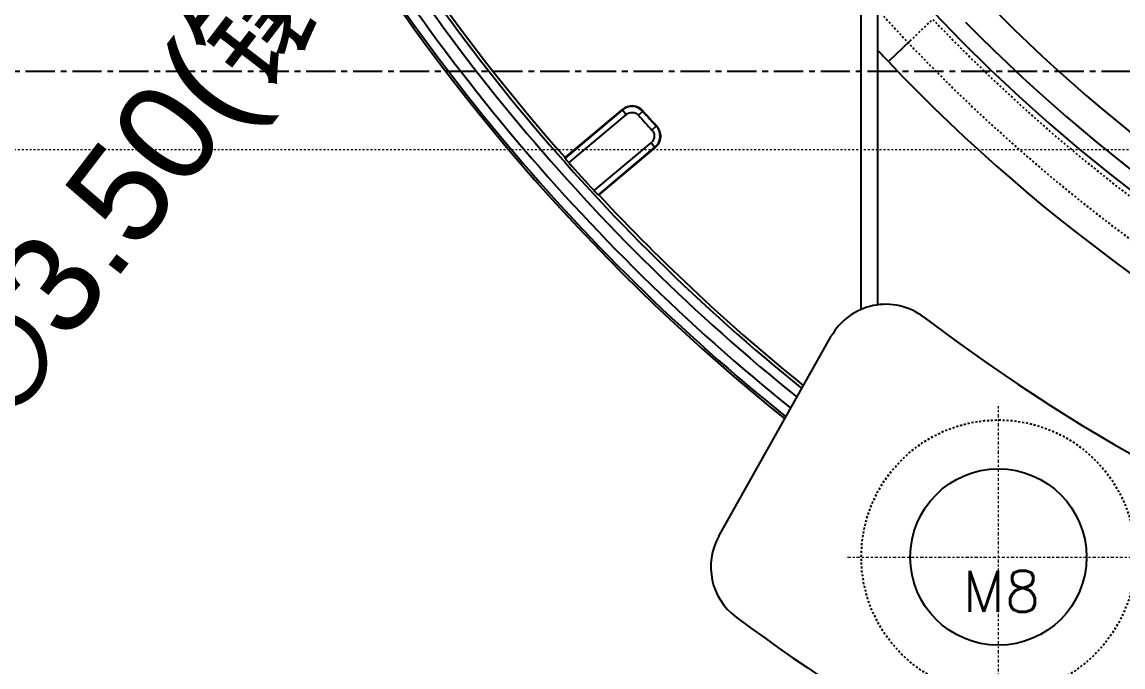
# Model space of a CAD drawing. Header units: millimetres. Extents: x 2748 to 3320, y 1427 to 1884.
# Drawn here: x 2880 to 2936.3, y 1580.4 to 1613.3 of the extents above; entities that cross this region are included whole.
import ezdxf

# ---------------------------------------------------------------- set-up
doc = ezdxf.new("R2010")
doc.units = ezdxf.units.MM
doc.linetypes.add('CENTER', pattern=[0.6, 0.375, -0.075, 0.075, -0.075])
doc.linetypes.add('HIDDEN', pattern=[0.2, 0.1, -0.1])
doc.layers.add('21', color=7, linetype='Continuous')
doc.layers.add('cool', color=153, linetype='HIDDEN', lineweight=9)
doc.layers.add('screw', color=33, linetype='Continuous', lineweight=13)
doc.styles.get("Standard").update_dxf_attribs({"font": 'arial.ttf'})
doc.styles.add('TXT', font='txt.shx', dxfattribs={"bigfont": 'gbcbig.shx'})
doc.dimstyles.get("Standard").update_dxf_attribs({"dimtxt": 0.18, "dimasz": 0.18, "dimexe": 0.18, "dimexo": 0.0625, "dimgap": 0.09, "dimtad": 0, "dimtih": 1, "dimtoh": 1, "dimzin": 0, "dimdsep": 46, "dimtxsty": 'Standard', "dimcen": 0.09, "dimadec": 0, "dimazin": 0, "dimtfac": 1, "dimtofl": 0, "dimtmove": 0, "dimatfit": 3, "dimfxl": 0, "dimtolj": 1, "dimtzin": 0, "dimarcsym": 0})

# ---------------------------------------------------------------- blocks, each defined once
blk = doc.blocks.new('*D80')
at = {"color": 4, "lineweight": -2, "transparency": 16777216}
blk.add_line((2900.36, 1623.299), (2903.401, 1627.268), dxfattribs=at)
at = {"color": 4, "transparency": 16777216}
blk.add_solid([(2902.74, 1627.775), (2904.063, 1626.761), (2906.442, 1631.237)], dxfattribs=at)
at = {"layer": 'Defpoints', "color": 0, "transparency": 16777216}
for p in [(2908.571, 1634.015), (2906.442, 1631.237)]:
    blk.add_point(p, dxfattribs=at)
at = {"color": 6, "transparency": 16777216, "insert": (2888.998, 1608.468), "char_height": 5, "attachment_point": 5, "rotation": 52.5422}
blk.add_mtext('\\A1;∅3.50(镶针)', dxfattribs=at)
blk = doc.blocks.new('screw_m8_i')
at = {"layer": 'screw', "color": 1, "linetype": 'CENTER', "ltscale": 0.435384}
for p, q in [((0, -7.7), (0, 7.7)), ((-7.7, 0), (7.7, 0))]:
    blk.add_line(p, q, dxfattribs=at)
at = {"layer": 'screw', "color": 8, "linetype": 'HIDDEN', "ltscale": 0.435384}
blk.add_circle((0, 0), 7, dxfattribs=at)
at = {"layer": 'screw'}
blk.add_circle((0, 0), 4.5, dxfattribs=at)
at = {"layer": 'screw', "color": 6, "style": 'TXT'}
blk.add_text('M8', height=2.1, dxfattribs=at).set_placement((-1.82, -2.8))

msp = doc.modelspace()

# ---------------------------------------------------------------- linework, layer by layer
at = {"layer": '21', "color": 7, "linetype": 'Continuous'}
for p, q in [((2922.884, 1616.459), (2922.884, 1598.67)), ((2923.751, 1598.908), (2923.751, 1614.312)), ((2924.282, 1611.317), (2925.4, 1612.381)), ((2907.773, 1606.418), (2910.71, 1608.882)), ((2910.708, 1608.854), (2907.778, 1606.395)), ((2910.9, 1608.625), (2907.965, 1606.162)), ((2910.71, 1608.882), (2910.708, 1608.854)), ((2910.708, 1608.854), (2910.9, 1608.625)), ((2911.522, 1608.582), (2911.744, 1608.781)), ((2911.744, 1608.781), (2911.746, 1608.809)), ((2912.433, 1608.024), (2912.213, 1607.822)), ((2912.462, 1608.023), (2912.433, 1608.024)), ((2909.261, 1604.733), (2912.171, 1607.175)), ((2909.476, 1604.523), (2912.363, 1606.946)), ((2912.392, 1606.944), (2909.498, 1604.516)), ((2912.171, 1607.175), (2912.363, 1606.946)), ((2912.363, 1606.946), (2912.392, 1606.944)), ((2907.778, 1606.395), (2907.773, 1606.418)), ((2909.476, 1604.523), (2909.498, 1604.516)), ((2915.631, 1587.106), (2921.368, 1597.303))]:
    msp.add_line(p, q, dxfattribs=at)
at = {"layer": '21', "color": 8, "linetype": 'HIDDEN'}
msp.add_line((2925.4, 1612.381), (2926.549, 1613.475), dxfattribs=at)
at = {"layer": '21', "color": 1, "linetype": 'CENTER', "ltscale": 3.980655}
msp.add_line((2822.907, 1610.826), (3142.907, 1610.826), dxfattribs=at)
at = {"layer": '21', "color": 8, "linetype": 'HIDDEN'}
msp.add_circle((2929.9, 1586.038), 7, dxfattribs=at)
at = {"layer": '21', "color": 7, "linetype": 'Continuous'}
msp.add_circle((2929.9, 1586.038), 4.5, dxfattribs=at)
at = {"layer": '21', "color": 8, "linetype": 'HIDDEN'}
for radius, start, end in [(87.821, 218.45894, 155.70987), (86.091, 223.58291, 268.10715)]:
    msp.add_arc((2988.912, 1672.826), radius, start, end, dxfattribs=at)
at = {"layer": '21', "color": 7, "linetype": 'Continuous'}
for centre, radius, start, end in [((2988.912, 1672.826), 85.811, 91.12889, 269.34896), ((2982.882, 1672.826), 102.168, 191.76869, 231.29833), ((2982.882, 1672.826), 100.421, 208.55606, 231.13434), ((2982.882, 1672.826), 100.256, 208.5715, 221.48229), ((2982.882, 1672.826), 102.057, 208.17339, 231.28811), ((2982.882, 1672.826), 101.558, 208.36053, 231.24168), ((2982.882, 1672.826), 100.92, 208.55606, 231.18179), ((2988.912, 1672.826), 83.498, 223.72746, 267.50629), ((2988.912, 1672.826), 84.98, 224.42962, 267.50629), ((2948.41, 1634.281), 33.309, 222.2425, 223.5836), ((2988.912, 1672.826), 89.221, 223.58291, 268.17358), ((2911.188, 1608.278), 0.749, 42.1698, 129.8266), ((2982.882, 1672.826), 96.019, 221.99643, 222.60916), ((2982.882, 1672.826), 95.72, 221.99639, 222.60916), ((2982.882, 1672.826), 95.7, 221.98499, 222.6216), ((2911.879, 1607.519), 0.75, 310.2172, 42.3917), ((2982.882, 1672.826), 100.283, 221.66415, 222.76622), ((2982.882, 1672.826), 100.256, 222.9494, 231.11861), ((2924.157, 1595.734), 3.2, 52.7019, 150.6372), ((2982.882, 1672.826), 93.711, 232.70186, 307.32513), ((2918.42, 1585.537), 3.2, 150.6372, 233.5548), ((2982.882, 1672.826), 111.711, 233.55477, 248.21987)]:
    msp.add_arc(centre, radius, start, end, dxfattribs=at)
for points, knots in [([(2911.746, 1608.809), (2911.621, 1608.948), (2911.248, 1609.136), (2910.853, 1609.002), (2910.71, 1608.882)], [0, 0, 0, 0, 0.500001, 1, 1, 1, 1]), ([(2910.9, 1608.625), (2910.988, 1608.695), (2911.223, 1608.78), (2911.445, 1608.663), (2911.522, 1608.581)], [0, 0, 0, 0, 0.499999, 1, 1, 1, 1]), ([(2912.392, 1606.944), (2912.469, 1607.009), (2912.597, 1607.17), (2912.678, 1607.467), (2912.636, 1607.772), (2912.529, 1607.949), (2912.462, 1608.023)], [0, 0, 0, 0, 0.250009, 0.499998, 0.749987, 1, 1, 1, 1]), ([(2912.213, 1607.822), (2912.252, 1607.776), (2912.316, 1607.672), (2912.344, 1607.489), (2912.293, 1607.311), (2912.215, 1607.215), (2912.171, 1607.175)], [0, 0, 0, 0, 0.249981, 0.499988, 0.750049, 1, 1, 1, 1]), ([(2907.778, 1606.395), (2907.779, 1606.385), (2907.802, 1606.359), (2907.838, 1606.309), (2907.897, 1606.24), (2907.941, 1606.189), (2907.965, 1606.162)], [0, 0, 0, 0, 0.10084, 0.322593, 0.637022, 1, 1, 1, 1]), ([(2909.261, 1604.733), (2909.286, 1604.707), (2909.332, 1604.658), (2909.395, 1604.592), (2909.442, 1604.551), (2909.466, 1604.526), (2909.476, 1604.523)], [0, 0, 0, 0, 0.362007, 0.675894, 0.897992, 1, 1, 1, 1])]:
    msp.add_open_spline(points, degree=3, knots=knots, dxfattribs=at)
at = {"layer": 'cool', "ltscale": 0.932966}
msp.add_line((2837.237, 1606.826), (3128.577, 1606.826), dxfattribs=at)

# ---------------------------------------------------------------- block references
at = {"layer": 'screw'}
msp.add_blockref('screw_m8_i', (2929.9, 1586.038), dxfattribs=at)

# ---------------------------------------------------------------- dimensions: what is measured, and where the dimension line sits
dim = msp.add_diameter_dim_2p(p1=(2908.571, 1634.015), p2=(2906.442, 1631.237), text='<>(镶针)', dimstyle='Standard', override={"dimtxt": 5, "dimasz": 5, "dimexe": 0, "dimexo": 0, "dimgap": 0, "dimtih": 0, "dimtoh": 0, "dimzin": 0, "dimcen": 0, "dimclrd": 4, "dimclre": 4, "dimclrt": 6, "dimadec": 2, "dimtp": 0, "dimtm": 0, "dimtzin": 0})
dim.commit()
dim.dimension.update_dxf_attribs({"geometry": '*D80', "text_midpoint": (2888.998, 1608.468)})

doc.saveas('drawing.dxf')
